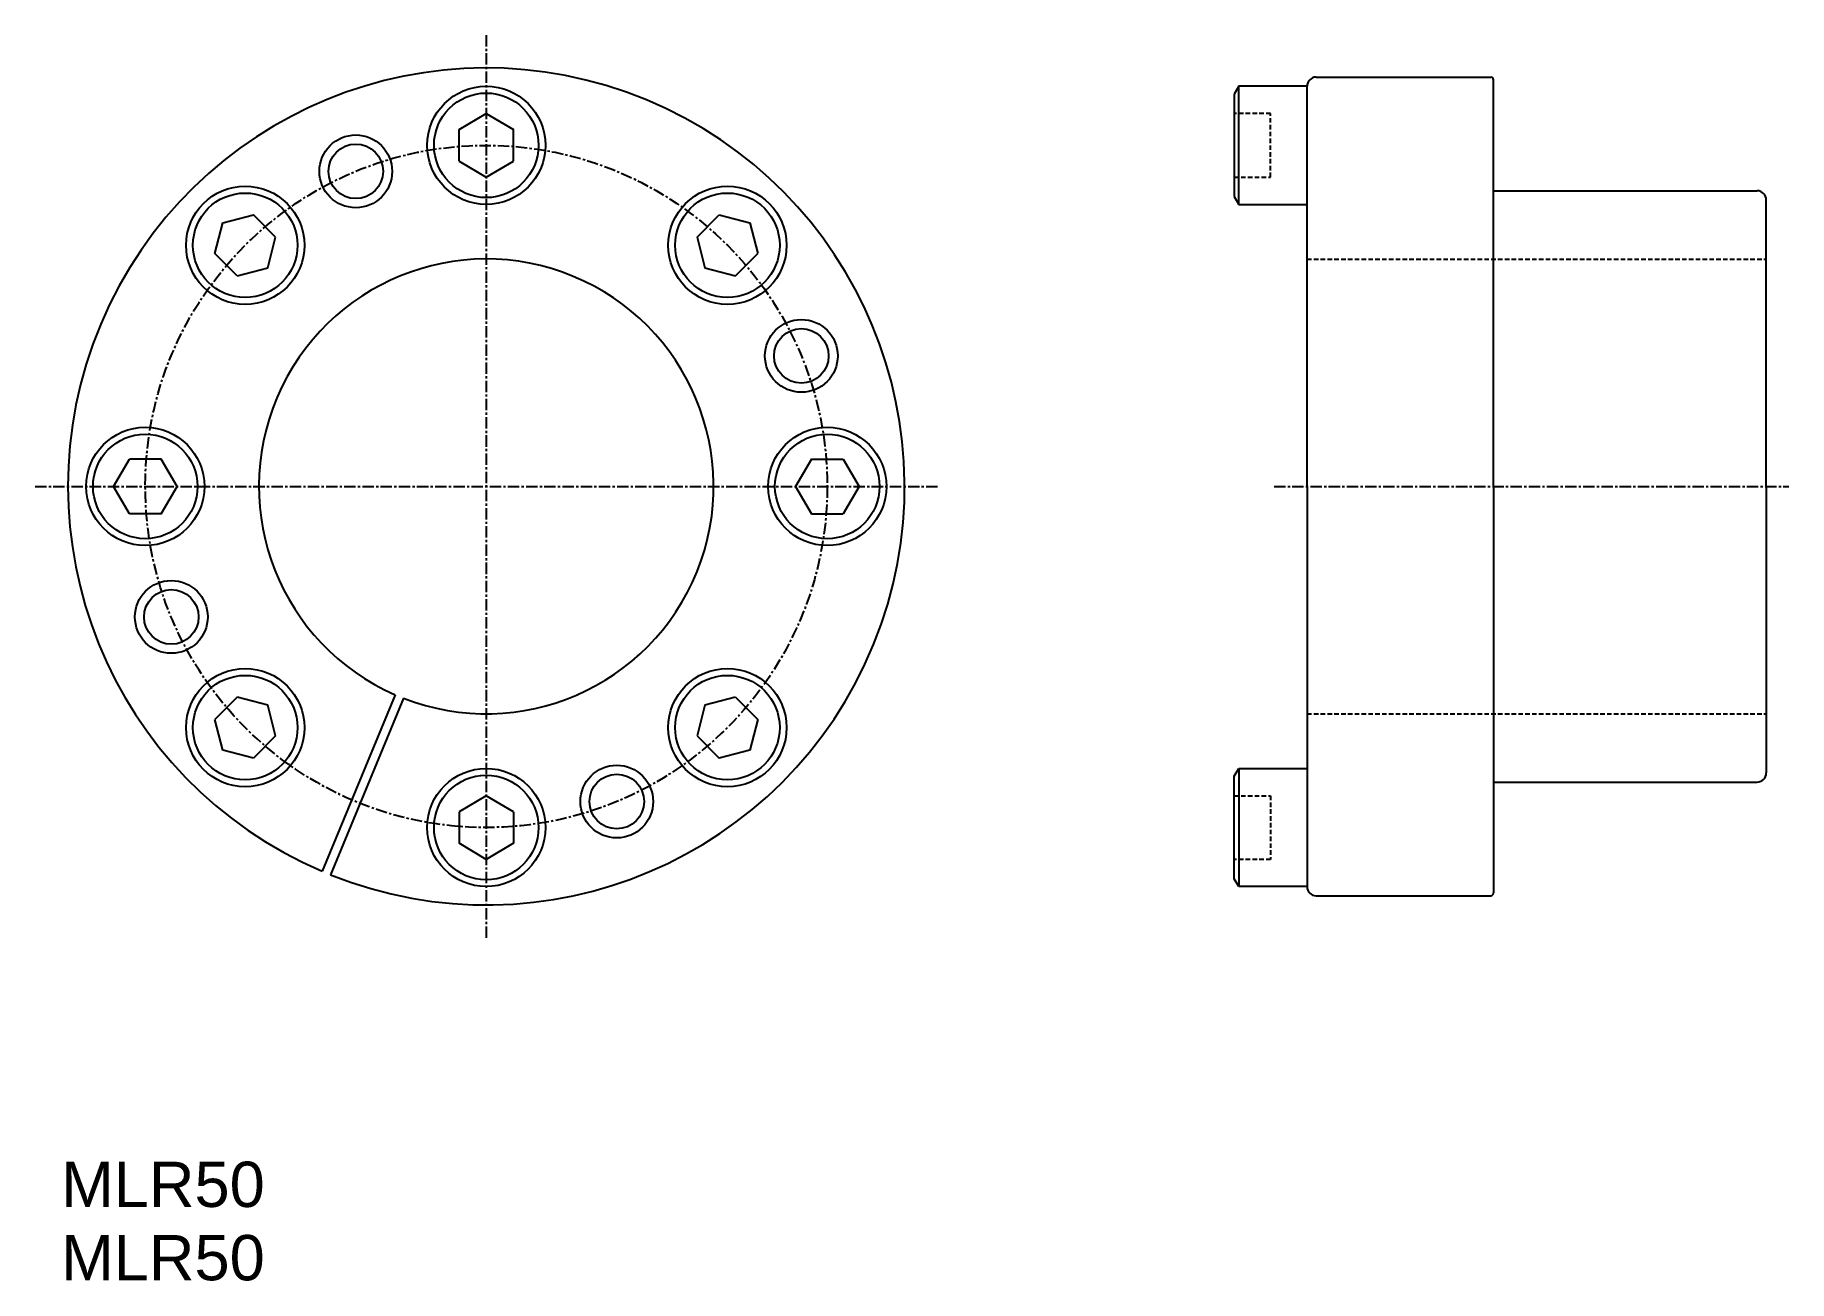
# Model space of a CAD drawing. Extents: x 58 to 251, y 61 to 198.
import ezdxf
from ezdxf.enums import TextEntityAlignment as Align

# ---------------------------------------------------------------- set-up
doc = ezdxf.new("R2010")
doc.units = 0
doc.linetypes.add('CENTER', pattern=[2, 1.25, -0.25, 0.25, -0.25])
doc.linetypes.add('DASHED', pattern=[0.75, 0.5, -0.25])
doc.layers.get('0').update_dxf_attribs({"linetype": 'CONTINUOUS'})
doc.layers.add('CENTER', color=1, linetype='CENTER')

# ---------------------------------------------------------------- blocks, each defined once
blk = doc.blocks.new('FB58')
at = {"color": 0}
for p, q in [((-3, 1.73205), (0, 3.5)), ((0, 3.5), (3, 1.73205)), ((-3, -1.73205), (-3, 1.73205)), ((3, -1.73205), (3, 1.73205)), ((-3, -1.73205), (0, -3.5)), ((0, -3.5), (3, -1.73205))]:
    blk.add_line(p, q, dxfattribs=at)
for radius in [6.5, 5.74944]:
    blk.add_circle((0, 0), radius, dxfattribs=at)

msp = doc.modelspace()

# ---------------------------------------------------------------- linework, layer by layer
at = {"color": 7, "linetype": 'CONTINUOUS'}
for p, q in [((198.93, 193.39), (218.13, 193.39)), ((218.43, 148.39), (218.43, 193.09)), ((190.43, 192.39), (189.93, 191.52)), ((189.93, 191.52), (189.93, 180.25)), ((190.43, 179.39), (190.43, 192.39)), ((197.93, 192.39), (190.43, 192.39)), ((197.93, 148.39), (197.93, 192.39)), ((197.93, 179.39), (197.93, 192.39)), ((189.93, 180.25), (190.43, 179.39)), ((190.43, 179.39), (197.93, 179.39)), ((218.43, 180.89), (247.43, 180.89)), ((248.43, 148.39), (248.43, 179.89)), ((197.93, 148.39), (197.93, 104.39)), ((218.43, 148.39), (218.43, 103.69)), ((248.43, 148.39), (248.43, 116.89)), ((97.65, 125.48), (89.61, 106.08)), ((98.57, 125.1), (90.53, 105.7)), ((189.93, 116.52), (190.43, 117.39)), ((189.93, 105.25), (189.93, 116.52)), ((190.43, 117.39), (190.43, 104.39)), ((190.43, 117.39), (197.93, 117.39)), ((197.93, 117.39), (197.93, 104.39)), ((218.43, 115.89), (247.43, 115.89)), ((190.43, 104.39), (189.93, 105.25)), ((197.93, 104.39), (190.43, 104.39)), ((198.93, 103.39), (218.13, 103.39))]:
    msp.add_line(p, q, dxfattribs=at)
at = {"color": 3, "linetype": 'DASHED'}
for p, q in [((193.93, 189.39), (189.93, 189.39)), ((193.93, 182.39), (193.93, 189.39)), ((189.93, 182.39), (193.93, 182.39)), ((197.93, 173.39), (248.43, 173.39)), ((197.93, 123.39), (248.43, 123.39)), ((189.93, 114.39), (193.93, 114.39)), ((193.93, 114.39), (193.93, 107.39)), ((193.93, 107.39), (189.93, 107.39))]:
    msp.add_line(p, q, dxfattribs=at)
at = {"color": 7, "linetype": 'CONTINUOUS'}
for centre, radius in [((93.32, 183.03), 4), ((93.32, 183.03), 3), ((142.32, 162.74), 4), ((142.32, 162.74), 3), ((73.03, 134.04), 4), ((73.03, 134.04), 3), ((122.02, 113.74), 4), ((122.02, 113.74), 3)]:
    msp.add_circle(centre, radius, dxfattribs=at)
for centre, radius, start, end in [((107.67, 148.39), 46, 248.1228, 246.8772), ((198.93, 192.39), 1, 90, 180), ((218.13, 193.09), 0.3, 0, 90), ((247.43, 179.89), 1, 0, 90), ((107.67, 148.39), 25, 248.646, 246.354), ((247.43, 116.89), 1, 270, 0), ((198.93, 104.39), 1, 180, 270), ((218.13, 103.69), 0.3, 270, 0)]:
    msp.add_arc(centre, radius, start, end, dxfattribs=at)
at = {"layer": 'CENTER', "color": 1, "linetype": 'CENTER'}
for p, q in [((107.67, 198.01), (107.67, 98.76)), ((58.05, 148.39), (157.3, 148.39)), ((194.31, 148.39), (250.93, 148.39))]:
    msp.add_line(p, q, dxfattribs=at)
msp.add_circle((107.67, 148.39), 37.5, dxfattribs=at)

# ---------------------------------------------------------------- block references
at = {"color": 7, "linetype": 'CONTINUOUS'}
msp.add_blockref('FB58', (107.67, 185.89), dxfattribs=at)
for p, rotation in [((81.16, 174.9), 45), ((134.19, 174.9), 315), ((70.17, 148.39), 90), ((145.17, 148.39), 270), ((81.16, 121.87), 135), ((134.19, 121.87), 225), ((107.67, 110.89), 180)]:
    msp.add_blockref('FB58', p, dxfattribs=dict(at, rotation=rotation))

# ---------------------------------------------------------------- texts
for p, p2 in [((60.91, 69.17), (83.31, 69.17)), ((60.91, 61.11), (83.31, 61.11))]:
    msp.add_text('MLR50', height=4.978, dxfattribs=at).set_placement(p, p2, align=Align.ALIGNED)

doc.saveas('drawing.dxf')
